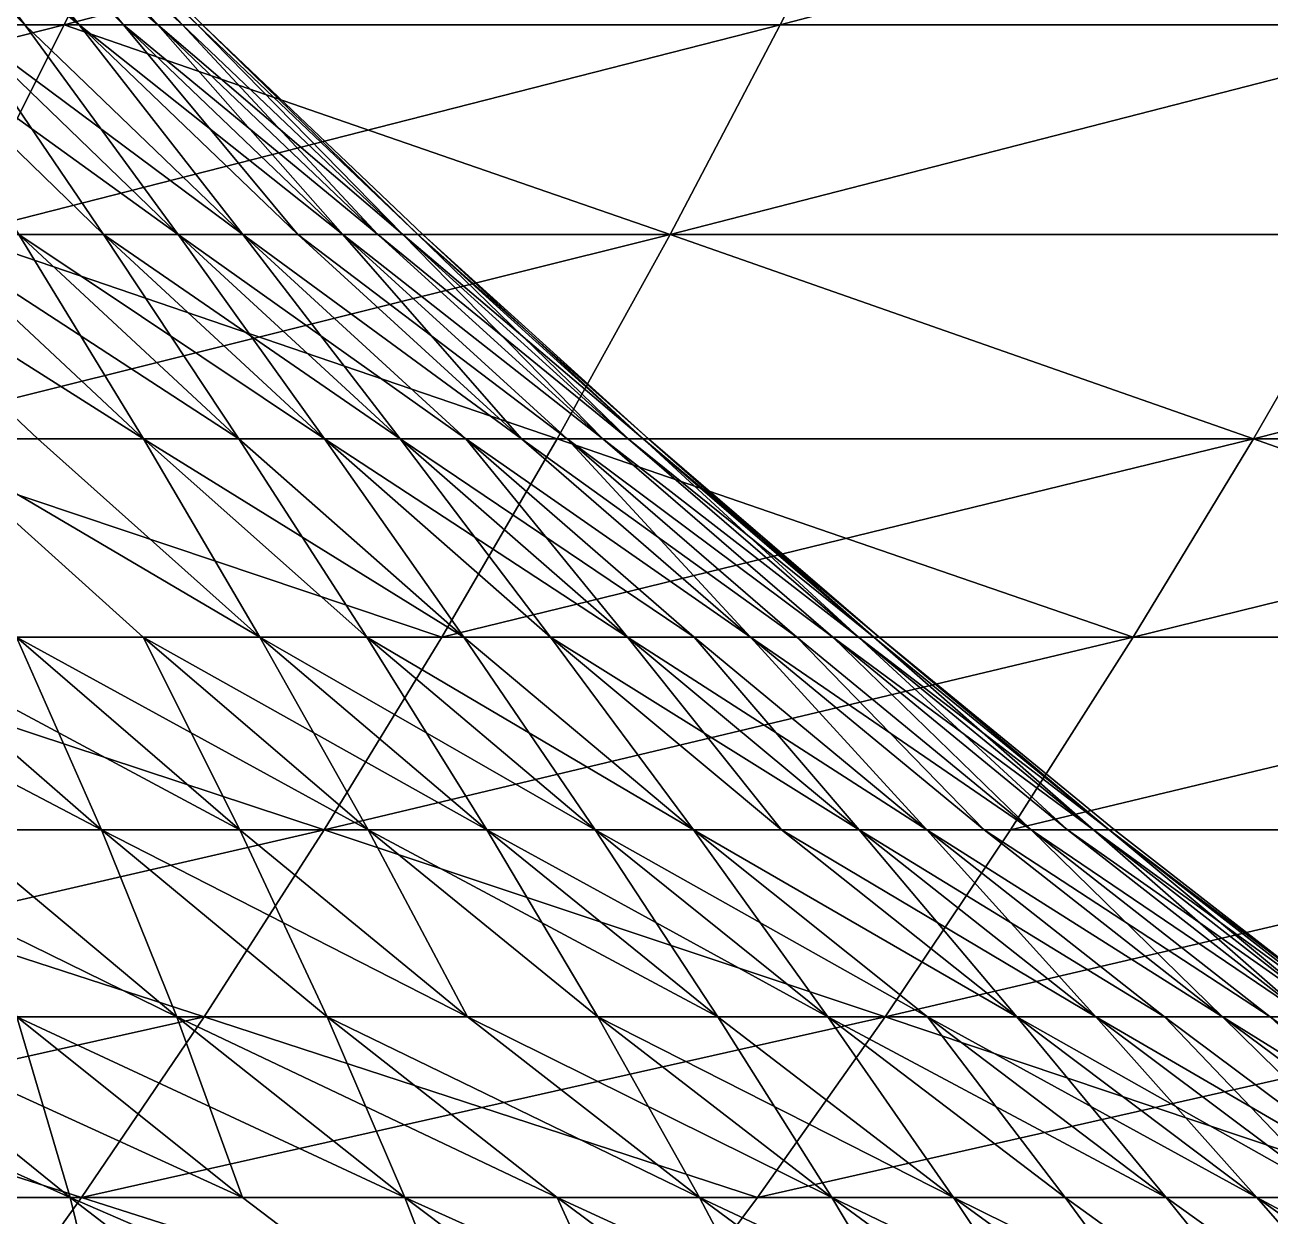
# Model space of a CAD drawing. Header units: millimetres. Extents: x -3250 to 6200, y -3250 to 3250.
# Drawn here: x 4829.8 to 4911.4, y -650.8 to -572.7 of the extents above; entities that cross this region are included whole.
import ezdxf

# ---------------------------------------------------------------- set-up
doc = ezdxf.new("R2010")
doc.units = ezdxf.units.MM
doc.header["$MEASUREMENT"] = 0
doc.layers.add('MESH_3D', color=2, linetype='CONTINUOUS')

msp = doc.modelspace()

# ---------------------------------------------------------------- linework, layer by layer
at = {"layer": 'MESH_3D'}
for points in [[(4839.099, -558.589, 25808.106), (4791.206, -558.589, 25833.419), (4784.772, -572.693, 25820.868)], [(4839.099, -558.589, 25808.106), (4784.772, -572.693, 25820.868), (4832.354, -572.693, 25795.72)], [(4829.779, -572.693, 2644.786), (4819.334, -558.589, 2672.261), (4815.832, -558.589, 2646.888)], [(4825.589, -572.693, 2619.161), (4829.779, -572.693, 2644.786), (4815.832, -558.589, 2646.888)], [(4833.328, -572.693, 24029.493), (4829.779, -572.693, 24055.214), (4815.832, -558.589, 24053.112)], [(4833.328, -572.693, 24029.493), (4815.832, -558.589, 24053.112), (4819.334, -558.589, 24027.739)], [(4833.328, -572.693, 2670.507), (4822.202, -558.589, 2697.713), (4819.334, -558.589, 2672.261)], [(4829.779, -572.693, 2644.786), (4833.328, -572.693, 2670.507), (4819.334, -558.589, 2672.261)], [(4822.202, -558.589, 24002.287), (4833.328, -572.693, 24029.493), (4819.334, -558.589, 24027.739)], [(4836.236, -572.693, 2696.309), (4824.434, -558.589, 2723.229), (4822.202, -558.589, 2697.713)], [(4833.328, -572.693, 2670.507), (4836.236, -572.693, 2696.309), (4822.202, -558.589, 2697.713)], [(4836.236, -572.693, 24003.691), (4833.328, -572.693, 24029.493), (4822.202, -558.589, 24002.287)], [(4838.499, -572.693, 23977.825), (4836.236, -572.693, 24003.691), (4822.202, -558.589, 24002.287)], [(4838.499, -572.693, 23977.825), (4822.202, -558.589, 24002.287), (4824.434, -558.589, 23976.771)], [(4838.499, -572.693, 2722.175), (4826.029, -558.589, 2748.793), (4824.434, -558.589, 2723.229)], [(4836.236, -572.693, 2696.309), (4838.499, -572.693, 2722.175), (4824.434, -558.589, 2723.229)], [(4840.116, -572.693, 23951.91), (4838.499, -572.693, 23977.825), (4824.434, -558.589, 23976.771)], [(4840.116, -572.693, 23951.91), (4824.434, -558.589, 23976.771), (4826.029, -558.589, 23951.207)], [(4840.116, -572.693, 2748.09), (4826.987, -558.589, 2774.389), (4826.029, -558.589, 2748.793)], [(4838.499, -572.693, 2722.175), (4840.116, -572.693, 2748.09), (4826.029, -558.589, 2748.793)], [(4841.087, -572.693, 23925.963), (4840.116, -572.693, 23951.91), (4826.029, -558.589, 23951.207)], [(4841.087, -572.693, 23925.963), (4826.029, -558.589, 23951.207), (4826.987, -558.589, 23925.611)], [(4841.087, -572.693, 2774.037), (4827.307, -558.589, 2800), (4826.987, -558.589, 2774.389)], [(4840.116, -572.693, 2748.09), (4841.087, -572.693, 2774.037), (4826.987, -558.589, 2774.389)], [(4841.087, -572.693, 23925.963), (4826.987, -558.589, 23925.611), (4827.307, -558.589, 23900)], [(4841.087, -572.693, 2774.037), (4841.411, -572.693, 2800), (4827.307, -558.589, 2800)], [(4841.411, -572.693, 23900), (4827.307, -558.589, 23900), (4827.307, -558.589, 2800)], [(4841.411, -572.693, 23900), (4827.307, -558.589, 2800), (4841.411, -572.693, 2800)], [(4841.087, -572.693, 23925.963), (4827.307, -558.589, 23900), (4841.411, -572.693, 23900)], [(4886.347, -558.589, 25781.608), (4839.099, -558.589, 25808.106), (4832.354, -572.693, 25795.72)], [(4886.347, -558.589, 25781.608), (4832.354, -572.693, 25795.72), (4879.295, -572.693, 25769.393)], [(4932.919, -558.589, 25753.94), (4886.347, -558.589, 25781.608), (4879.295, -572.693, 25769.393)], [(4932.919, -558.589, 25753.94), (4879.295, -572.693, 25769.393), (4925.565, -572.693, 25741.905)], [(4832.354, -572.693, 25795.72), (4784.772, -572.693, 25820.868), (4778.179, -586.441, 25808.008)], [(4832.354, -572.693, 25795.72), (4778.179, -586.441, 25808.008), (4825.443, -586.441, 25783.028)], [(4784.772, -572.693, 879.132), (4832.354, -572.693, 904.28), (4825.443, -586.441, 916.972)], [(4834.927, -586.441, 2590.785), (4825.589, -572.693, 2619.161), (4820.762, -572.693, 2593.649)], [(4829.389, -586.441, 2565.049), (4834.927, -586.441, 2590.785), (4820.762, -572.693, 2593.649)], [(4834.927, -586.441, 24109.215), (4829.389, -586.441, 24134.951), (4820.762, -572.693, 24106.351)], [(4839.821, -586.441, 24083.348), (4834.927, -586.441, 24109.215), (4820.762, -572.693, 24106.351)], [(4839.821, -586.441, 24083.348), (4820.762, -572.693, 24106.351), (4825.589, -572.693, 24080.839)], [(4832.354, -572.693, 904.28), (4872.069, -586.441, 943.122), (4825.443, -586.441, 916.972)], [(4879.295, -572.693, 25769.393), (4825.443, -586.441, 25783.028), (4872.069, -586.441, 25756.878)], [(4879.295, -572.693, 25769.393), (4832.354, -572.693, 25795.72), (4825.443, -586.441, 25783.028)], [(4839.821, -586.441, 2616.652), (4829.779, -572.693, 2644.786), (4825.589, -572.693, 2619.161)], [(4834.927, -586.441, 2590.785), (4839.821, -586.441, 2616.652), (4825.589, -572.693, 2619.161)], [(4844.069, -586.441, 24057.368), (4839.821, -586.441, 24083.348), (4825.589, -572.693, 24080.839)], [(4844.069, -586.441, 24057.368), (4825.589, -572.693, 24080.839), (4829.779, -572.693, 24055.214)], [(4844.069, -586.441, 2642.632), (4833.328, -572.693, 2670.507), (4829.779, -572.693, 2644.786)], [(4839.821, -586.441, 2616.652), (4844.069, -586.441, 2642.632), (4829.779, -572.693, 2644.786)], [(4833.328, -572.693, 24029.493), (4844.069, -586.441, 24057.368), (4829.779, -572.693, 24055.214)], [(4832.354, -572.693, 904.28), (4879.295, -572.693, 930.607), (4872.069, -586.441, 943.122)], [(4847.667, -586.441, 2668.71), (4836.236, -572.693, 2696.309), (4833.328, -572.693, 2670.507)], [(4844.069, -586.441, 2642.632), (4847.667, -586.441, 2668.71), (4833.328, -572.693, 2670.507)], [(4847.667, -586.441, 24031.29), (4844.069, -586.441, 24057.368), (4833.328, -572.693, 24029.493)], [(4850.615, -586.441, 24005.13), (4833.328, -572.693, 24029.493), (4836.236, -572.693, 24003.691)], [(4850.615, -586.441, 24005.13), (4847.667, -586.441, 24031.29), (4833.328, -572.693, 24029.493)], [(4850.615, -586.441, 2694.87), (4838.499, -572.693, 2722.175), (4836.236, -572.693, 2696.309)], [(4847.667, -586.441, 2668.71), (4850.615, -586.441, 2694.87), (4836.236, -572.693, 2696.309)], [(4852.909, -586.441, 23978.905), (4850.615, -586.441, 24005.13), (4836.236, -572.693, 24003.691)], [(4852.909, -586.441, 23978.905), (4836.236, -572.693, 24003.691), (4838.499, -572.693, 23977.825)], [(4852.909, -586.441, 2721.095), (4840.116, -572.693, 2748.09), (4838.499, -572.693, 2722.175)], [(4850.615, -586.441, 2694.87), (4852.909, -586.441, 2721.095), (4838.499, -572.693, 2722.175)], [(4854.549, -586.441, 23952.63), (4852.909, -586.441, 23978.905), (4838.499, -572.693, 23977.825)], [(4854.549, -586.441, 23952.63), (4838.499, -572.693, 23977.825), (4840.116, -572.693, 23951.91)], [(4854.549, -586.441, 2747.37), (4841.087, -572.693, 2774.037), (4840.116, -572.693, 2748.09)], [(4852.909, -586.441, 2721.095), (4854.549, -586.441, 2747.37), (4840.116, -572.693, 2748.09)], [(4841.087, -572.693, 23925.963), (4854.549, -586.441, 23952.63), (4840.116, -572.693, 23951.91)], [(4855.534, -586.441, 2773.677), (4841.411, -572.693, 2800), (4841.087, -572.693, 2774.037)], [(4854.549, -586.441, 2747.37), (4855.534, -586.441, 2773.677), (4841.087, -572.693, 2774.037)], [(4855.534, -586.441, 23926.323), (4841.087, -572.693, 23925.963), (4841.411, -572.693, 23900)], [(4855.534, -586.441, 23926.323), (4854.549, -586.441, 23952.63), (4841.087, -572.693, 23925.963)], [(4855.534, -586.441, 2773.677), (4855.862, -586.441, 2800), (4841.411, -572.693, 2800)], [(4855.862, -586.441, 23900), (4841.411, -572.693, 23900), (4841.411, -572.693, 2800)], [(4855.862, -586.441, 23900), (4841.411, -572.693, 2800), (4855.862, -586.441, 2800)], [(4855.534, -586.441, 23926.323), (4841.411, -572.693, 23900), (4855.862, -586.441, 23900)], [(4872.069, -586.441, 943.122), (4925.565, -572.693, 958.095), (4918.029, -586.441, 970.426)], [(4879.295, -572.693, 930.607), (4925.565, -572.693, 958.095), (4872.069, -586.441, 943.122)], [(4925.565, -572.693, 25741.905), (4879.295, -572.693, 25769.393), (4872.069, -586.441, 25756.878)], [(4925.565, -572.693, 25741.905), (4872.069, -586.441, 25756.878), (4918.029, -586.441, 25729.574)], [(4816.398, -586.441, 2514.03), (4837.544, -599.825, 2535.809), (4823.212, -586.441, 2539.458)], [(4830.635, -599.825, 2510.024), (4837.544, -599.825, 2535.809), (4816.398, -586.441, 2514.03)], [(4823.085, -599.825, 2484.42), (4830.635, -599.825, 2510.024), (4816.398, -586.441, 2514.03)], [(4830.635, -599.825, 24189.976), (4823.085, -599.825, 24215.58), (4816.398, -586.441, 24185.97)], [(4837.544, -599.825, 24164.191), (4816.398, -586.441, 24185.97), (4823.212, -586.441, 24160.542)], [(4837.544, -599.825, 24164.191), (4830.635, -599.825, 24189.976), (4816.398, -586.441, 24185.97)], [(4825.443, -586.441, 916.972), (4864.674, -599.825, 955.93), (4818.369, -599.825, 929.96)], [(4872.069, -586.441, 25756.878), (4825.443, -586.441, 25783.028), (4818.369, -599.825, 25770.04)], [(4872.069, -586.441, 25756.878), (4818.369, -599.825, 25770.04), (4864.674, -599.825, 25744.07)], [(4837.544, -599.825, 2535.809), (4829.389, -586.441, 2565.049), (4823.212, -586.441, 2539.458)], [(4843.808, -599.825, 24138.242), (4837.544, -599.825, 24164.191), (4823.212, -586.441, 24160.542)], [(4843.808, -599.825, 24138.242), (4823.212, -586.441, 24160.542), (4829.389, -586.441, 24134.951)], [(4825.443, -586.441, 916.972), (4872.069, -586.441, 943.122), (4864.674, -599.825, 955.93)], [(4843.808, -599.825, 2561.758), (4834.927, -586.441, 2590.785), (4829.389, -586.441, 2565.049)], [(4837.544, -599.825, 2535.809), (4843.808, -599.825, 2561.758), (4829.389, -586.441, 2565.049)], [(4849.423, -599.825, 24112.145), (4843.808, -599.825, 24138.242), (4829.389, -586.441, 24134.951)], [(4849.423, -599.825, 24112.145), (4829.389, -586.441, 24134.951), (4834.927, -586.441, 24109.215)], [(4849.423, -599.825, 2587.855), (4839.821, -586.441, 2616.652), (4834.927, -586.441, 2590.785)], [(4843.808, -599.825, 2561.758), (4849.423, -599.825, 2587.855), (4834.927, -586.441, 2590.785)], [(4854.386, -599.825, 24085.917), (4849.423, -599.825, 24112.145), (4834.927, -586.441, 24109.215)], [(4854.386, -599.825, 24085.917), (4834.927, -586.441, 24109.215), (4839.821, -586.441, 24083.348)], [(4854.386, -599.825, 2614.083), (4844.069, -586.441, 2642.632), (4839.821, -586.441, 2616.652)], [(4849.423, -599.825, 2587.855), (4854.386, -599.825, 2614.083), (4839.821, -586.441, 2616.652)], [(4858.693, -599.825, 24059.572), (4839.821, -586.441, 24083.348), (4844.069, -586.441, 24057.368)], [(4858.693, -599.825, 24059.572), (4854.386, -599.825, 24085.917), (4839.821, -586.441, 24083.348)], [(4844.069, -586.441, 2642.632), (4862.342, -599.825, 2666.871), (4847.667, -586.441, 2668.71)], [(4858.693, -599.825, 2640.428), (4862.342, -599.825, 2666.871), (4844.069, -586.441, 2642.632)], [(4854.386, -599.825, 2614.083), (4858.693, -599.825, 2640.428), (4844.069, -586.441, 2642.632)], [(4862.342, -599.825, 24033.129), (4844.069, -586.441, 24057.368), (4847.667, -586.441, 24031.29)], [(4862.342, -599.825, 24033.129), (4858.693, -599.825, 24059.572), (4844.069, -586.441, 24057.368)], [(4862.342, -599.825, 2666.871), (4850.615, -586.441, 2694.87), (4847.667, -586.441, 2668.71)], [(4865.331, -599.825, 24006.602), (4862.342, -599.825, 24033.129), (4847.667, -586.441, 24031.29)], [(4865.331, -599.825, 24006.602), (4847.667, -586.441, 24031.29), (4850.615, -586.441, 24005.13)], [(4850.615, -586.441, 2694.87), (4867.658, -599.825, 2719.99), (4852.909, -586.441, 2721.095)], [(4865.331, -599.825, 2693.398), (4867.658, -599.825, 2719.99), (4850.615, -586.441, 2694.87)], [(4862.342, -599.825, 2666.871), (4865.331, -599.825, 2693.398), (4850.615, -586.441, 2694.87)], [(4867.658, -599.825, 23980.01), (4850.615, -586.441, 24005.13), (4852.909, -586.441, 23978.905)], [(4867.658, -599.825, 23980.01), (4865.331, -599.825, 24006.602), (4850.615, -586.441, 24005.13)], [(4867.658, -599.825, 2719.99), (4854.549, -586.441, 2747.37), (4852.909, -586.441, 2721.095)], [(4869.32, -599.825, 23953.368), (4867.658, -599.825, 23980.01), (4852.909, -586.441, 23978.905)], [(4869.32, -599.825, 23953.368), (4852.909, -586.441, 23978.905), (4854.549, -586.441, 23952.63)], [(4869.32, -599.825, 2746.632), (4855.534, -586.441, 2773.677), (4854.549, -586.441, 2747.37)], [(4867.658, -599.825, 2719.99), (4869.32, -599.825, 2746.632), (4854.549, -586.441, 2747.37)], [(4870.319, -599.825, 23926.692), (4869.32, -599.825, 23953.368), (4854.549, -586.441, 23952.63)], [(4870.319, -599.825, 23926.692), (4854.549, -586.441, 23952.63), (4855.534, -586.441, 23926.323)], [(4855.534, -586.441, 2773.677), (4870.651, -599.825, 2800), (4855.862, -586.441, 2800)], [(4870.319, -599.825, 2773.308), (4870.651, -599.825, 2800), (4855.534, -586.441, 2773.677)], [(4869.32, -599.825, 2746.632), (4870.319, -599.825, 2773.308), (4855.534, -586.441, 2773.677)], [(4870.319, -599.825, 23926.692), (4855.534, -586.441, 23926.323), (4855.862, -586.441, 23900)], [(4870.651, -599.825, 23900), (4855.862, -586.441, 23900), (4855.862, -586.441, 2800)], [(4870.651, -599.825, 23900), (4855.862, -586.441, 2800), (4870.651, -599.825, 2800)], [(4870.319, -599.825, 23926.692), (4855.862, -586.441, 23900), (4870.651, -599.825, 23900)], [(4872.069, -586.441, 943.122), (4910.317, -599.825, 983.046), (4864.674, -599.825, 955.93)], [(4910.317, -599.825, 25716.954), (4872.069, -586.441, 25756.878), (4864.674, -599.825, 25744.07)], [(4872.069, -586.441, 943.122), (4918.029, -586.441, 970.426), (4910.317, -599.825, 983.046)], [(4918.029, -586.441, 25729.574), (4872.069, -586.441, 25756.878), (4910.317, -599.825, 25716.954)], [(4918.029, -586.441, 970.426), (4955.27, -599.825, 1011.292), (4910.317, -599.825, 983.046)], [(4963.294, -586.441, 25701.132), (4918.029, -586.441, 25729.574), (4910.317, -599.825, 25716.954)], [(4963.294, -586.441, 25701.132), (4910.317, -599.825, 25716.954), (4955.27, -599.825, 25688.708)], [(4818.369, -599.825, 929.96), (4857.115, -612.836, 969.023), (4811.139, -612.836, 943.238)], [(4857.115, -612.836, 25730.977), (4818.369, -599.825, 25770.04), (4811.139, -612.836, 25756.762)], [(4818.369, -599.825, 929.96), (4864.674, -599.825, 955.93), (4857.115, -612.836, 969.023)], [(4864.674, -599.825, 25744.07), (4818.369, -599.825, 25770.04), (4857.115, -612.836, 25730.977)], [(4823.085, -599.825, 2484.42), (4845.188, -612.836, 2505.93), (4830.635, -599.825, 2510.024)], [(4837.532, -612.836, 2479.964), (4845.188, -612.836, 2505.93), (4823.085, -599.825, 2484.42)], [(4829.231, -612.836, 2454.197), (4837.532, -612.836, 2479.964), (4823.085, -599.825, 2484.42)], [(4837.532, -612.836, 24220.036), (4829.231, -612.836, 24245.803), (4823.085, -599.825, 24215.58)], [(4845.188, -612.836, 24194.07), (4837.532, -612.836, 24220.036), (4823.085, -599.825, 24215.58)], [(4845.188, -612.836, 24194.07), (4823.085, -599.825, 24215.58), (4830.635, -599.825, 24189.976)], [(4845.188, -612.836, 2505.93), (4837.544, -599.825, 2535.809), (4830.635, -599.825, 2510.024)], [(4837.544, -599.825, 24164.191), (4845.188, -612.836, 24194.07), (4830.635, -599.825, 24189.976)], [(4852.195, -612.836, 2532.078), (4843.808, -599.825, 2561.758), (4837.544, -599.825, 2535.809)], [(4845.188, -612.836, 2505.93), (4852.195, -612.836, 2532.078), (4837.544, -599.825, 2535.809)], [(4852.195, -612.836, 24167.922), (4845.188, -612.836, 24194.07), (4837.544, -599.825, 24164.191)], [(4858.547, -612.836, 24141.607), (4837.544, -599.825, 24164.191), (4843.808, -599.825, 24138.242)], [(4858.547, -612.836, 24141.607), (4852.195, -612.836, 24167.922), (4837.544, -599.825, 24164.191)], [(4858.547, -612.836, 2558.393), (4849.423, -599.825, 2587.855), (4843.808, -599.825, 2561.758)], [(4852.195, -612.836, 2532.078), (4858.547, -612.836, 2558.393), (4843.808, -599.825, 2561.758)], [(4849.423, -599.825, 24112.145), (4858.547, -612.836, 24141.607), (4843.808, -599.825, 24138.242)], [(4849.423, -599.825, 2587.855), (4869.275, -612.836, 2611.458), (4854.386, -599.825, 2614.083)], [(4864.242, -612.836, 2584.859), (4869.275, -612.836, 2611.458), (4849.423, -599.825, 2587.855)], [(4858.547, -612.836, 2558.393), (4864.242, -612.836, 2584.859), (4849.423, -599.825, 2587.855)], [(4864.242, -612.836, 24115.141), (4858.547, -612.836, 24141.607), (4849.423, -599.825, 24112.145)], [(4854.386, -599.825, 24085.917), (4864.242, -612.836, 24115.141), (4849.423, -599.825, 24112.145)], [(4869.275, -612.836, 2611.458), (4858.693, -599.825, 2640.428), (4854.386, -599.825, 2614.083)], [(4869.275, -612.836, 24088.542), (4864.242, -612.836, 24115.141), (4854.386, -599.825, 24085.917)], [(4873.643, -612.836, 24061.826), (4854.386, -599.825, 24085.917), (4858.693, -599.825, 24059.572)], [(4873.643, -612.836, 24061.826), (4869.275, -612.836, 24088.542), (4854.386, -599.825, 24085.917)], [(4864.674, -599.825, 955.93), (4902.434, -612.836, 995.947), (4857.115, -612.836, 969.023)], [(4910.317, -599.825, 25716.954), (4864.674, -599.825, 25744.07), (4857.115, -612.836, 25730.977)], [(4910.317, -599.825, 25716.954), (4857.115, -612.836, 25730.977), (4902.434, -612.836, 25704.053)], [(4858.693, -599.825, 2640.428), (4877.343, -612.836, 2664.991), (4862.342, -599.825, 2666.871)], [(4873.643, -612.836, 2638.174), (4877.343, -612.836, 2664.991), (4858.693, -599.825, 2640.428)], [(4869.275, -612.836, 2611.458), (4873.643, -612.836, 2638.174), (4858.693, -599.825, 2640.428)], [(4877.343, -612.836, 24035.009), (4873.643, -612.836, 24061.826), (4858.693, -599.825, 24059.572)], [(4877.343, -612.836, 24035.009), (4858.693, -599.825, 24059.572), (4862.342, -599.825, 24033.129)], [(4877.343, -612.836, 2664.991), (4865.331, -599.825, 2693.398), (4862.342, -599.825, 2666.871)], [(4880.374, -612.836, 24008.108), (4877.343, -612.836, 24035.009), (4862.342, -599.825, 24033.129)], [(4880.374, -612.836, 24008.108), (4862.342, -599.825, 24033.129), (4865.331, -599.825, 24006.602)], [(4864.674, -599.825, 955.93), (4910.317, -599.825, 983.046), (4902.434, -612.836, 995.947)], [(4865.331, -599.825, 2693.398), (4882.734, -612.836, 2718.86), (4867.658, -599.825, 2719.99)], [(4880.374, -612.836, 2691.892), (4882.734, -612.836, 2718.86), (4865.331, -599.825, 2693.398)], [(4877.343, -612.836, 2664.991), (4880.374, -612.836, 2691.892), (4865.331, -599.825, 2693.398)], [(4882.734, -612.836, 23981.14), (4865.331, -599.825, 24006.602), (4867.658, -599.825, 23980.01)], [(4882.734, -612.836, 23981.14), (4880.374, -612.836, 24008.108), (4865.331, -599.825, 24006.602)], [(4867.658, -599.825, 2719.99), (4884.42, -612.836, 2745.879), (4869.32, -599.825, 2746.632)], [(4882.734, -612.836, 2718.86), (4884.42, -612.836, 2745.879), (4867.658, -599.825, 2719.99)], [(4884.42, -612.836, 23954.121), (4867.658, -599.825, 23980.01), (4869.32, -599.825, 23953.368)], [(4884.42, -612.836, 23954.121), (4882.734, -612.836, 23981.14), (4867.658, -599.825, 23980.01)], [(4884.42, -612.836, 2745.879), (4870.319, -599.825, 2773.308), (4869.32, -599.825, 2746.632)], [(4885.432, -612.836, 23927.069), (4884.42, -612.836, 23954.121), (4869.32, -599.825, 23953.368)], [(4885.432, -612.836, 23927.069), (4869.32, -599.825, 23953.368), (4870.319, -599.825, 23926.692)], [(4870.319, -599.825, 2773.308), (4885.77, -612.836, 2800), (4870.651, -599.825, 2800)], [(4885.432, -612.836, 2772.931), (4885.77, -612.836, 2800), (4870.319, -599.825, 2773.308)], [(4884.42, -612.836, 2745.879), (4885.432, -612.836, 2772.931), (4870.319, -599.825, 2773.308)], [(4885.432, -612.836, 23927.069), (4870.319, -599.825, 23926.692), (4870.651, -599.825, 23900)], [(4885.77, -612.836, 23900), (4870.651, -599.825, 23900), (4870.651, -599.825, 2800)], [(4885.77, -612.836, 23900), (4870.651, -599.825, 2800), (4885.77, -612.836, 2800)], [(4885.432, -612.836, 23927.069), (4870.651, -599.825, 23900), (4885.77, -612.836, 23900)], [(4910.317, -599.825, 983.046), (4947.068, -612.836, 1023.992), (4902.434, -612.836, 995.947)], [(4955.27, -599.825, 25688.708), (4910.317, -599.825, 25716.954), (4902.434, -612.836, 25704.053)], [(4955.27, -599.825, 25688.708), (4902.434, -612.836, 25704.053), (4947.068, -612.836, 25676.008)], [(4910.317, -599.825, 983.046), (4955.27, -599.825, 1011.292), (4947.068, -612.836, 1023.992)], [(4811.139, -612.836, 943.238), (4849.396, -625.465, 982.393), (4803.756, -625.465, 956.796)], [(4849.396, -625.465, 25717.607), (4811.139, -612.836, 25756.762), (4803.756, -625.465, 25743.204)], [(4834.797, -625.465, 24276.635), (4810.715, -612.836, 24296.676), (4820.29, -612.836, 24271.355)], [(4834.797, -625.465, 24276.635), (4825.086, -625.465, 24302.317), (4810.715, -612.836, 24296.676)], [(4811.139, -612.836, 943.238), (4857.115, -612.836, 969.023), (4849.396, -625.465, 982.393)], [(4857.115, -612.836, 25730.977), (4811.139, -612.836, 25756.762), (4849.396, -625.465, 25717.607)], [(4834.797, -625.465, 2423.365), (4829.231, -612.836, 2454.197), (4820.29, -612.836, 2428.645)], [(4825.086, -625.465, 2397.683), (4834.797, -625.465, 2423.365), (4820.29, -612.836, 2428.645)], [(4843.865, -625.465, 24250.72), (4820.29, -612.836, 24271.355), (4829.231, -612.836, 24245.803)], [(4843.865, -625.465, 24250.72), (4834.797, -625.465, 24276.635), (4820.29, -612.836, 24271.355)], [(4843.865, -625.465, 2449.28), (4837.532, -612.836, 2479.964), (4829.231, -612.836, 2454.197)], [(4834.797, -625.465, 2423.365), (4843.865, -625.465, 2449.28), (4829.231, -612.836, 2454.197)], [(4852.285, -625.465, 24224.587), (4829.231, -612.836, 24245.803), (4837.532, -612.836, 24220.036)], [(4852.285, -625.465, 24224.587), (4843.865, -625.465, 24250.72), (4829.231, -612.836, 24245.803)], [(4852.285, -625.465, 2475.413), (4845.188, -612.836, 2505.93), (4837.532, -612.836, 2479.964)], [(4843.865, -625.465, 2449.28), (4852.285, -625.465, 2475.413), (4837.532, -612.836, 2479.964)], [(4860.05, -625.465, 24198.252), (4837.532, -612.836, 24220.036), (4845.188, -612.836, 24194.07)], [(4860.05, -625.465, 24198.252), (4852.285, -625.465, 24224.587), (4837.532, -612.836, 24220.036)], [(4860.05, -625.465, 2501.748), (4852.195, -612.836, 2532.078), (4845.188, -612.836, 2505.93)], [(4852.285, -625.465, 2475.413), (4860.05, -625.465, 2501.748), (4845.188, -612.836, 2505.93)], [(4867.156, -625.465, 24171.731), (4860.05, -625.465, 24198.252), (4845.188, -612.836, 24194.07)], [(4867.156, -625.465, 24171.731), (4845.188, -612.836, 24194.07), (4852.195, -612.836, 24167.922)], [(4849.396, -625.465, 982.393), (4902.434, -612.836, 995.947), (4894.384, -625.465, 1009.12)], [(4857.115, -612.836, 969.023), (4902.434, -612.836, 995.947), (4849.396, -625.465, 982.393)], [(4902.434, -612.836, 25704.053), (4849.396, -625.465, 25717.607), (4894.384, -625.465, 25690.88)], [(4902.434, -612.836, 25704.053), (4857.115, -612.836, 25730.977), (4849.396, -625.465, 25717.607)], [(4867.156, -625.465, 2528.269), (4858.547, -612.836, 2558.393), (4852.195, -612.836, 2532.078)], [(4860.05, -625.465, 2501.748), (4867.156, -625.465, 2528.269), (4852.195, -612.836, 2532.078)], [(4873.599, -625.465, 24145.042), (4867.156, -625.465, 24171.731), (4852.195, -612.836, 24167.922)], [(4873.599, -625.465, 24145.042), (4852.195, -612.836, 24167.922), (4858.547, -612.836, 24141.607)], [(4873.599, -625.465, 2554.958), (4864.242, -612.836, 2584.859), (4858.547, -612.836, 2558.393)], [(4867.156, -625.465, 2528.269), (4873.599, -625.465, 2554.958), (4858.547, -612.836, 2558.393)], [(4864.242, -612.836, 24115.141), (4873.599, -625.465, 24145.042), (4858.547, -612.836, 24141.607)], [(4879.374, -625.465, 2581.8), (4869.275, -612.836, 2611.458), (4864.242, -612.836, 2584.859)], [(4873.599, -625.465, 2554.958), (4879.374, -625.465, 2581.8), (4864.242, -612.836, 2584.859)], [(4879.374, -625.465, 24118.2), (4873.599, -625.465, 24145.042), (4864.242, -612.836, 24115.141)], [(4884.478, -625.465, 24091.223), (4879.374, -625.465, 24118.2), (4864.242, -612.836, 24115.141)], [(4884.478, -625.465, 24091.223), (4864.242, -612.836, 24115.141), (4869.275, -612.836, 24088.542)], [(4884.478, -625.465, 2608.777), (4873.643, -612.836, 2638.174), (4869.275, -612.836, 2611.458)], [(4879.374, -625.465, 2581.8), (4884.478, -625.465, 2608.777), (4869.275, -612.836, 2611.458)], [(4888.909, -625.465, 24064.127), (4884.478, -625.465, 24091.223), (4869.275, -612.836, 24088.542)], [(4888.909, -625.465, 24064.127), (4869.275, -612.836, 24088.542), (4873.643, -612.836, 24061.826)], [(4888.909, -625.465, 2635.873), (4877.343, -612.836, 2664.991), (4873.643, -612.836, 2638.174)], [(4884.478, -625.465, 2608.777), (4888.909, -625.465, 2635.873), (4873.643, -612.836, 2638.174)], [(4877.343, -612.836, 24035.009), (4888.909, -625.465, 24064.127), (4873.643, -612.836, 24061.826)], [(4892.662, -625.465, 2663.072), (4880.374, -612.836, 2691.892), (4877.343, -612.836, 2664.991)], [(4888.909, -625.465, 2635.873), (4892.662, -625.465, 2663.072), (4877.343, -612.836, 2664.991)], [(4892.662, -625.465, 24036.928), (4888.909, -625.465, 24064.127), (4877.343, -612.836, 24035.009)], [(4895.736, -625.465, 24009.645), (4877.343, -612.836, 24035.009), (4880.374, -612.836, 24008.108)], [(4895.736, -625.465, 24009.645), (4892.662, -625.465, 24036.928), (4877.343, -612.836, 24035.009)], [(4895.736, -625.465, 2690.355), (4882.734, -612.836, 2718.86), (4880.374, -612.836, 2691.892)], [(4892.662, -625.465, 2663.072), (4895.736, -625.465, 2690.355), (4880.374, -612.836, 2691.892)], [(4882.734, -612.836, 23981.14), (4895.736, -625.465, 24009.645), (4880.374, -612.836, 24008.108)], [(4898.129, -625.465, 2717.707), (4884.42, -612.836, 2745.879), (4882.734, -612.836, 2718.86)], [(4895.736, -625.465, 2690.355), (4898.129, -625.465, 2717.707), (4882.734, -612.836, 2718.86)], [(4898.129, -625.465, 23982.293), (4895.736, -625.465, 24009.645), (4882.734, -612.836, 23981.14)], [(4899.839, -625.465, 23954.891), (4882.734, -612.836, 23981.14), (4884.42, -612.836, 23954.121)], [(4899.839, -625.465, 23954.891), (4898.129, -625.465, 23982.293), (4882.734, -612.836, 23981.14)], [(4899.839, -625.465, 2745.109), (4885.432, -612.836, 2772.931), (4884.42, -612.836, 2745.879)], [(4898.129, -625.465, 2717.707), (4899.839, -625.465, 2745.109), (4884.42, -612.836, 2745.879)], [(4900.866, -625.465, 23927.454), (4899.839, -625.465, 23954.891), (4884.42, -612.836, 23954.121)], [(4900.866, -625.465, 23927.454), (4884.42, -612.836, 23954.121), (4885.432, -612.836, 23927.069)], [(4900.866, -625.465, 2772.546), (4885.77, -612.836, 2800), (4885.432, -612.836, 2772.931)], [(4899.839, -625.465, 2745.109), (4900.866, -625.465, 2772.546), (4885.432, -612.836, 2772.931)], [(4900.866, -625.465, 23927.454), (4885.432, -612.836, 23927.069), (4885.77, -612.836, 23900)], [(4900.866, -625.465, 2772.546), (4901.208, -625.465, 2800), (4885.77, -612.836, 2800)], [(4885.77, -612.836, 23900), (4885.77, -612.836, 2800), (4901.208, -625.465, 2800)], [(4901.208, -625.465, 23900), (4885.77, -612.836, 23900), (4901.208, -625.465, 2800)], [(4900.866, -625.465, 23927.454), (4885.77, -612.836, 23900), (4901.208, -625.465, 23900)], [(4894.384, -625.465, 1009.12), (4947.068, -612.836, 1023.992), (4938.692, -625.465, 1036.96)], [(4902.434, -612.836, 995.947), (4947.068, -612.836, 1023.992), (4894.384, -625.465, 1009.12)], [(4947.068, -612.836, 25676.008), (4894.384, -625.465, 25690.88), (4938.692, -625.465, 25663.04)], [(4947.068, -612.836, 25676.008), (4902.434, -612.836, 25704.053), (4894.384, -625.465, 25690.88)], [(4803.756, -625.465, 956.796), (4841.522, -637.706, 996.031), (4796.224, -637.706, 970.626)], [(4849.396, -625.465, 25717.607), (4796.224, -637.706, 25729.374), (4841.522, -637.706, 25703.969)], [(4849.396, -625.465, 25717.607), (4803.756, -625.465, 25743.204), (4796.224, -637.706, 25729.374)], [(4803.756, -625.465, 956.796), (4849.396, -625.465, 982.393), (4841.522, -637.706, 996.031)], [(4839.745, -637.706, 24308.07), (4814.737, -625.465, 24327.748), (4825.086, -625.465, 24302.317)], [(4839.745, -637.706, 24308.07), (4829.249, -637.706, 24333.865), (4814.737, -625.465, 24327.748)], [(4839.745, -637.706, 2391.93), (4834.797, -625.465, 2423.365), (4825.086, -625.465, 2397.683)], [(4829.249, -637.706, 2366.135), (4839.745, -637.706, 2391.93), (4825.086, -625.465, 2397.683)], [(4834.797, -625.465, 24276.635), (4839.745, -637.706, 24308.07), (4825.086, -625.465, 24302.317)], [(4849.596, -637.706, 2417.978), (4843.865, -625.465, 2449.28), (4834.797, -625.465, 2423.365)], [(4839.745, -637.706, 2391.93), (4849.596, -637.706, 2417.978), (4834.797, -625.465, 2423.365)], [(4849.596, -637.706, 24282.022), (4839.745, -637.706, 24308.07), (4834.797, -625.465, 24276.635)], [(4858.794, -637.706, 24255.736), (4849.596, -637.706, 24282.022), (4834.797, -625.465, 24276.635)], [(4858.794, -637.706, 24255.736), (4834.797, -625.465, 24276.635), (4843.865, -625.465, 24250.72)], [(4849.396, -625.465, 982.393), (4886.172, -637.706, 1022.558), (4841.522, -637.706, 996.031)], [(4886.172, -637.706, 25677.442), (4849.396, -625.465, 25717.607), (4841.522, -637.706, 25703.969)], [(4858.794, -637.706, 2444.264), (4852.285, -625.465, 2475.413), (4843.865, -625.465, 2449.28)], [(4849.596, -637.706, 2417.978), (4858.794, -637.706, 2444.264), (4843.865, -625.465, 2449.28)], [(4852.285, -625.465, 24224.587), (4858.794, -637.706, 24255.736), (4843.865, -625.465, 24250.72)], [(4849.396, -625.465, 982.393), (4894.384, -625.465, 1009.12), (4886.172, -637.706, 1022.558)], [(4894.384, -625.465, 25690.88), (4849.396, -625.465, 25717.607), (4886.172, -637.706, 25677.442)], [(4867.333, -637.706, 2470.771), (4860.05, -625.465, 2501.748), (4852.285, -625.465, 2475.413)], [(4858.794, -637.706, 2444.264), (4867.333, -637.706, 2470.771), (4852.285, -625.465, 2475.413)], [(4867.333, -637.706, 24229.229), (4858.794, -637.706, 24255.736), (4852.285, -625.465, 24224.587)], [(4875.209, -637.706, 24202.517), (4867.333, -637.706, 24229.229), (4852.285, -625.465, 24224.587)], [(4875.209, -637.706, 24202.517), (4852.285, -625.465, 24224.587), (4860.05, -625.465, 24198.252)], [(4860.05, -625.465, 2501.748), (4882.417, -637.706, 2524.383), (4867.156, -625.465, 2528.269)], [(4875.209, -637.706, 2497.483), (4882.417, -637.706, 2524.383), (4860.05, -625.465, 2501.748)], [(4867.333, -637.706, 2470.771), (4875.209, -637.706, 2497.483), (4860.05, -625.465, 2501.748)], [(4867.156, -625.465, 24171.731), (4875.209, -637.706, 24202.517), (4860.05, -625.465, 24198.252)], [(4882.417, -637.706, 2524.383), (4873.599, -625.465, 2554.958), (4867.156, -625.465, 2528.269)], [(4882.417, -637.706, 24175.617), (4875.209, -637.706, 24202.517), (4867.156, -625.465, 24171.731)], [(4888.952, -637.706, 24148.546), (4867.156, -625.465, 24171.731), (4873.599, -625.465, 24145.042)], [(4888.952, -637.706, 24148.546), (4882.417, -637.706, 24175.617), (4867.156, -625.465, 24171.731)], [(4873.599, -625.465, 2554.958), (4894.81, -637.706, 2578.679), (4879.374, -625.465, 2581.8)], [(4888.952, -637.706, 2551.454), (4894.81, -637.706, 2578.679), (4873.599, -625.465, 2554.958)], [(4882.417, -637.706, 2524.383), (4888.952, -637.706, 2551.454), (4873.599, -625.465, 2554.958)], [(4894.81, -637.706, 24121.321), (4888.952, -637.706, 24148.546), (4873.599, -625.465, 24145.042)], [(4894.81, -637.706, 24121.321), (4873.599, -625.465, 24145.042), (4879.374, -625.465, 24118.2)], [(4879.374, -625.465, 2581.8), (4899.987, -637.706, 2606.043), (4884.478, -625.465, 2608.777)], [(4894.81, -637.706, 2578.679), (4899.987, -637.706, 2606.043), (4879.374, -625.465, 2581.8)], [(4884.478, -625.465, 24091.223), (4894.81, -637.706, 24121.321), (4879.374, -625.465, 24118.2)], [(4899.987, -637.706, 2606.043), (4888.909, -625.465, 2635.873), (4884.478, -625.465, 2608.777)], [(4899.987, -637.706, 24093.957), (4894.81, -637.706, 24121.321), (4884.478, -625.465, 24091.223)], [(4904.481, -637.706, 24066.474), (4884.478, -625.465, 24091.223), (4888.909, -625.465, 24064.127)], [(4904.481, -637.706, 24066.474), (4899.987, -637.706, 24093.957), (4884.478, -625.465, 24091.223)], [(4886.172, -637.706, 1022.558), (4938.692, -625.465, 1036.96), (4930.147, -637.706, 1050.189)], [(4894.384, -625.465, 1009.12), (4938.692, -625.465, 1036.96), (4886.172, -637.706, 1022.558)], [(4938.692, -625.465, 25663.04), (4894.384, -625.465, 25690.88), (4886.172, -637.706, 25677.442)], [(4938.692, -625.465, 25663.04), (4886.172, -637.706, 25677.442), (4930.147, -637.706, 25649.811)], [(4888.909, -625.465, 2635.873), (4908.288, -637.706, 2661.113), (4892.662, -625.465, 2663.072)], [(4904.481, -637.706, 2633.526), (4908.288, -637.706, 2661.113), (4888.909, -625.465, 2635.873)], [(4899.987, -637.706, 2606.043), (4904.481, -637.706, 2633.526), (4888.909, -625.465, 2635.873)], [(4908.288, -637.706, 24038.887), (4904.481, -637.706, 24066.474), (4888.909, -625.465, 24064.127)], [(4908.288, -637.706, 24038.887), (4888.909, -625.465, 24064.127), (4892.662, -625.465, 24036.928)], [(4908.288, -637.706, 2661.113), (4895.736, -625.465, 2690.355), (4892.662, -625.465, 2663.072)], [(4911.406, -637.706, 24011.213), (4908.288, -637.706, 24038.887), (4892.662, -625.465, 24036.928)], [(4911.406, -637.706, 24011.213), (4892.662, -625.465, 24036.928), (4895.736, -625.465, 24009.645)], [(4895.736, -625.465, 2690.355), (4913.833, -637.706, 2716.53), (4898.129, -625.465, 2717.707)], [(4911.406, -637.706, 2688.787), (4913.833, -637.706, 2716.53), (4895.736, -625.465, 2690.355)], [(4908.288, -637.706, 2661.113), (4911.406, -637.706, 2688.787), (4895.736, -625.465, 2690.355)], [(4913.833, -637.706, 23983.47), (4911.406, -637.706, 24011.213), (4895.736, -625.465, 24009.645)], [(4913.833, -637.706, 23983.47), (4895.736, -625.465, 24009.645), (4898.129, -625.465, 23982.293)], [(4913.833, -637.706, 2716.53), (4899.839, -625.465, 2745.109), (4898.129, -625.465, 2717.707)], [(4915.568, -637.706, 23955.676), (4913.833, -637.706, 23983.47), (4898.129, -625.465, 23982.293)], [(4915.568, -637.706, 23955.676), (4898.129, -625.465, 23982.293), (4899.839, -625.465, 23954.891)], [(4915.568, -637.706, 2744.324), (4900.866, -625.465, 2772.546), (4899.839, -625.465, 2745.109)], [(4913.833, -637.706, 2716.53), (4915.568, -637.706, 2744.324), (4899.839, -625.465, 2745.109)], [(4916.609, -637.706, 23927.846), (4915.568, -637.706, 23955.676), (4899.839, -625.465, 23954.891)], [(4916.609, -637.706, 23927.846), (4899.839, -625.465, 23954.891), (4900.866, -625.465, 23927.454)], [(4900.866, -625.465, 2772.546), (4916.956, -637.706, 2800), (4901.208, -625.465, 2800)], [(4916.609, -637.706, 2772.154), (4916.956, -637.706, 2800), (4900.866, -625.465, 2772.546)], [(4915.568, -637.706, 2744.324), (4916.609, -637.706, 2772.154), (4900.866, -625.465, 2772.546)], [(4900.866, -625.465, 23927.454), (4901.208, -625.465, 23900), (4916.956, -637.706, 23900)], [(4916.609, -637.706, 23927.846), (4900.866, -625.465, 23927.454), (4916.956, -637.706, 23900)], [(4916.956, -637.706, 23900), (4901.208, -625.465, 23900), (4901.208, -625.465, 2800)], [(4916.956, -637.706, 23900), (4901.208, -625.465, 2800), (4916.956, -637.706, 2800)], [(4796.224, -637.706, 970.626), (4833.497, -649.55, 1009.93), (4788.549, -649.55, 984.72)], [(4841.522, -637.706, 25703.969), (4796.224, -637.706, 25729.374), (4788.549, -649.55, 25715.28)], [(4841.522, -637.706, 25703.969), (4788.549, -649.55, 25715.28), (4833.497, -649.55, 25690.07)], [(4796.224, -637.706, 970.626), (4841.522, -637.706, 996.031), (4833.497, -649.55, 1009.93)], [(4832.741, -649.55, 24365.99), (4820.802, -649.55, 24391.592), (4806.343, -637.706, 24384.629)], [(4832.741, -649.55, 24365.99), (4806.343, -637.706, 24384.629), (4818.112, -637.706, 24359.39)], [(4832.741, -649.55, 2334.01), (4829.249, -637.706, 2366.135), (4818.112, -637.706, 2340.61)], [(4820.802, -649.55, 2308.408), (4832.741, -649.55, 2334.01), (4818.112, -637.706, 2340.61)], [(4844.037, -649.55, 24340.099), (4818.112, -637.706, 24359.39), (4829.249, -637.706, 24333.865)], [(4844.037, -649.55, 24340.099), (4832.741, -649.55, 24365.99), (4818.112, -637.706, 24359.39)], [(4844.037, -649.55, 2359.901), (4839.745, -637.706, 2391.93), (4829.249, -637.706, 2366.135)], [(4832.741, -649.55, 2334.01), (4844.037, -649.55, 2359.901), (4829.249, -637.706, 2366.135)], [(4854.685, -649.55, 24313.933), (4844.037, -649.55, 24340.099), (4829.249, -637.706, 24333.865)], [(4854.685, -649.55, 24313.933), (4829.249, -637.706, 24333.865), (4839.745, -637.706, 24308.07)], [(4841.522, -637.706, 996.031), (4877.804, -649.55, 1036.252), (4833.497, -649.55, 1009.93)], [(4886.172, -637.706, 25677.442), (4841.522, -637.706, 25703.969), (4833.497, -649.55, 25690.07)], [(4886.172, -637.706, 25677.442), (4833.497, -649.55, 25690.07), (4877.804, -649.55, 25663.748)], [(4854.685, -649.55, 2386.067), (4849.596, -637.706, 2417.978), (4839.745, -637.706, 2391.93)], [(4844.037, -649.55, 2359.901), (4854.685, -649.55, 2386.067), (4839.745, -637.706, 2391.93)], [(4864.676, -649.55, 24287.511), (4854.685, -649.55, 24313.933), (4839.745, -637.706, 24308.07)], [(4864.676, -649.55, 24287.511), (4839.745, -637.706, 24308.07), (4849.596, -637.706, 24282.022)], [(4841.522, -637.706, 996.031), (4886.172, -637.706, 1022.558), (4877.804, -649.55, 1036.252)], [(4849.596, -637.706, 2417.978), (4874.006, -649.55, 2439.153), (4858.794, -637.706, 2444.264)], [(4864.676, -649.55, 2412.489), (4874.006, -649.55, 2439.153), (4849.596, -637.706, 2417.978)], [(4854.685, -649.55, 2386.067), (4864.676, -649.55, 2412.489), (4849.596, -637.706, 2417.978)], [(4874.006, -649.55, 24260.847), (4864.676, -649.55, 24287.511), (4849.596, -637.706, 24282.022)], [(4874.006, -649.55, 24260.847), (4849.596, -637.706, 24282.022), (4858.794, -637.706, 24255.736)], [(4874.006, -649.55, 2439.153), (4867.333, -637.706, 2470.771), (4858.794, -637.706, 2444.264)], [(4882.669, -649.55, 24233.959), (4874.006, -649.55, 24260.847), (4858.794, -637.706, 24255.736)], [(4882.669, -649.55, 24233.959), (4858.794, -637.706, 24255.736), (4867.333, -637.706, 24229.229)], [(4882.669, -649.55, 2466.041), (4875.209, -637.706, 2497.483), (4867.333, -637.706, 2470.771)], [(4874.006, -649.55, 2439.153), (4882.669, -649.55, 2466.041), (4867.333, -637.706, 2470.771)], [(4890.658, -649.55, 24206.864), (4867.333, -637.706, 24229.229), (4875.209, -637.706, 24202.517)], [(4890.658, -649.55, 24206.864), (4882.669, -649.55, 24233.959), (4867.333, -637.706, 24229.229)], [(4890.658, -649.55, 2493.136), (4882.417, -637.706, 2524.383), (4875.209, -637.706, 2497.483)], [(4882.669, -649.55, 2466.041), (4890.658, -649.55, 2493.136), (4875.209, -637.706, 2497.483)], [(4882.417, -637.706, 24175.617), (4890.658, -649.55, 24206.864), (4875.209, -637.706, 24202.517)], [(4886.172, -637.706, 1022.558), (4921.44, -649.55, 1063.671), (4877.804, -649.55, 1036.252)], [(4930.147, -637.706, 25649.811), (4886.172, -637.706, 25677.442), (4877.804, -649.55, 25663.748)], [(4930.147, -637.706, 25649.811), (4877.804, -649.55, 25663.748), (4921.44, -649.55, 25636.329)], [(4897.969, -649.55, 2520.423), (4888.952, -637.706, 2551.454), (4882.417, -637.706, 2524.383)], [(4890.658, -649.55, 2493.136), (4897.969, -649.55, 2520.423), (4882.417, -637.706, 2524.383)], [(4897.969, -649.55, 24179.577), (4890.658, -649.55, 24206.864), (4882.417, -637.706, 24175.617)], [(4904.598, -649.55, 24152.117), (4897.969, -649.55, 24179.577), (4882.417, -637.706, 24175.617)], [(4904.598, -649.55, 24152.117), (4882.417, -637.706, 24175.617), (4888.952, -637.706, 24148.546)], [(4886.172, -637.706, 1022.558), (4930.147, -637.706, 1050.189), (4921.44, -649.55, 1063.671)], [(4904.598, -649.55, 2547.883), (4894.81, -637.706, 2578.679), (4888.952, -637.706, 2551.454)], [(4897.969, -649.55, 2520.423), (4904.598, -649.55, 2547.883), (4888.952, -637.706, 2551.454)], [(4910.54, -649.55, 24124.501), (4904.598, -649.55, 24152.117), (4888.952, -637.706, 24148.546)], [(4910.54, -649.55, 24124.501), (4888.952, -637.706, 24148.546), (4894.81, -637.706, 24121.321)], [(4910.54, -649.55, 2575.499), (4899.987, -637.706, 2606.043), (4894.81, -637.706, 2578.679)], [(4904.598, -649.55, 2547.883), (4910.54, -649.55, 2575.499), (4894.81, -637.706, 2578.679)], [(4915.792, -649.55, 24096.744), (4910.54, -649.55, 24124.501), (4894.81, -637.706, 24121.321)], [(4915.792, -649.55, 24096.744), (4894.81, -637.706, 24121.321), (4899.987, -637.706, 24093.957)], [(4915.792, -649.55, 2603.256), (4904.481, -637.706, 2633.526), (4899.987, -637.706, 2606.043)], [(4910.54, -649.55, 2575.499), (4915.792, -649.55, 2603.256), (4899.987, -637.706, 2606.043)], [(4920.35, -649.55, 24068.866), (4899.987, -637.706, 24093.957), (4904.481, -637.706, 24066.474)], [(4920.35, -649.55, 24068.866), (4915.792, -649.55, 24096.744), (4899.987, -637.706, 24093.957)], [(4920.35, -649.55, 2631.134), (4908.288, -637.706, 2661.113), (4904.481, -637.706, 2633.526)], [(4915.792, -649.55, 2603.256), (4920.35, -649.55, 2631.134), (4904.481, -637.706, 2633.526)], [(4908.288, -637.706, 24038.887), (4920.35, -649.55, 24068.866), (4904.481, -637.706, 24066.474)], [(4924.212, -649.55, 2659.118), (4911.406, -637.706, 2688.787), (4908.288, -637.706, 2661.113)], [(4920.35, -649.55, 2631.134), (4924.212, -649.55, 2659.118), (4908.288, -637.706, 2661.113)], [(4924.212, -649.55, 24040.882), (4920.35, -649.55, 24068.866), (4908.288, -637.706, 24038.887)], [(4927.375, -649.55, 24012.811), (4924.212, -649.55, 24040.882), (4908.288, -637.706, 24038.887)], [(4927.375, -649.55, 24012.811), (4908.288, -637.706, 24038.887), (4911.406, -637.706, 24011.213)], [(4913.833, -637.706, 23983.47), (4927.375, -649.55, 24012.811), (4911.406, -637.706, 24011.213)], [(4788.549, -649.55, 984.72), (4833.497, -649.55, 1009.93), (4825.328, -660.991, 1024.08)], [(4833.497, -649.55, 25690.07), (4788.549, -649.55, 25715.28), (4825.328, -660.991, 25675.92)], [(4808.229, -649.55, 2283.111), (4835.523, -660.991, 2301.318), (4820.802, -649.55, 2308.408)], [(4822.769, -660.991, 2275.657), (4835.523, -660.991, 2301.318), (4808.229, -649.55, 2283.111)], [(4835.523, -660.991, 24398.682), (4822.769, -660.991, 24424.343), (4808.229, -649.55, 24416.889)], [(4835.523, -660.991, 24398.682), (4808.229, -649.55, 24416.889), (4820.802, -649.55, 24391.592)], [(4835.523, -660.991, 2301.318), (4832.741, -649.55, 2334.01), (4820.802, -649.55, 2308.408)], [(4847.634, -660.991, 24372.71), (4820.802, -649.55, 24391.592), (4832.741, -649.55, 24365.99)], [(4847.634, -660.991, 24372.71), (4835.523, -660.991, 24398.682), (4820.802, -649.55, 24391.592)], [(4833.497, -649.55, 1009.93), (4869.284, -660.991, 1050.194), (4825.328, -660.991, 1024.08)], [(4869.284, -660.991, 25649.806), (4833.497, -649.55, 25690.07), (4825.328, -660.991, 25675.92)], [(4832.741, -649.55, 2334.01), (4859.093, -660.991, 2353.555), (4844.037, -649.55, 2359.901)], [(4847.634, -660.991, 2327.29), (4859.093, -660.991, 2353.555), (4832.741, -649.55, 2334.01)], [(4835.523, -660.991, 2301.318), (4847.634, -660.991, 2327.29), (4832.741, -649.55, 2334.01)], [(4859.093, -660.991, 24346.445), (4847.634, -660.991, 24372.71), (4832.741, -649.55, 24365.99)], [(4859.093, -660.991, 24346.445), (4832.741, -649.55, 24365.99), (4844.037, -649.55, 24340.099)], [(4833.497, -649.55, 1009.93), (4877.804, -649.55, 1036.252), (4869.284, -660.991, 1050.194)], [(4877.804, -649.55, 25663.748), (4833.497, -649.55, 25690.07), (4869.284, -660.991, 25649.806)], [(4859.093, -660.991, 2353.555), (4854.685, -649.55, 2386.067), (4844.037, -649.55, 2359.901)], [(4854.685, -649.55, 24313.933), (4859.093, -660.991, 24346.445), (4844.037, -649.55, 24340.099)], [(4869.894, -660.991, 2380.098), (4864.676, -649.55, 2412.489), (4854.685, -649.55, 2386.067)], [(4859.093, -660.991, 2353.555), (4869.894, -660.991, 2380.098), (4854.685, -649.55, 2386.067)], [(4869.894, -660.991, 24319.902), (4859.093, -660.991, 24346.445), (4854.685, -649.55, 24313.933)], [(4880.03, -660.991, 24293.099), (4869.894, -660.991, 24319.902), (4854.685, -649.55, 24313.933)], [(4880.03, -660.991, 24293.099), (4854.685, -649.55, 24313.933), (4864.676, -649.55, 24287.511)], [(4864.676, -649.55, 2412.489), (4889.495, -660.991, 2433.949), (4874.006, -649.55, 2439.153)], [(4880.03, -660.991, 2406.901), (4889.495, -660.991, 2433.949), (4864.676, -649.55, 2412.489)], [(4869.894, -660.991, 2380.098), (4880.03, -660.991, 2406.901), (4864.676, -649.55, 2412.489)], [(4874.006, -649.55, 24260.847), (4880.03, -660.991, 24293.099), (4864.676, -649.55, 24287.511)], [(4869.284, -660.991, 1050.194), (4921.44, -649.55, 1063.671), (4912.576, -660.991, 1077.396)], [(4877.804, -649.55, 1036.252), (4921.44, -649.55, 1063.671), (4869.284, -660.991, 1050.194)], [(4921.44, -649.55, 25636.329), (4877.804, -649.55, 25663.748), (4869.284, -660.991, 25649.806)], [(4921.44, -649.55, 25636.329), (4869.284, -660.991, 25649.806), (4912.576, -660.991, 25622.604)], [(4889.495, -660.991, 2433.949), (4882.669, -649.55, 2466.041), (4874.006, -649.55, 2439.153)], [(4889.495, -660.991, 24266.051), (4880.03, -660.991, 24293.099), (4874.006, -649.55, 24260.847)], [(4898.282, -660.991, 24238.775), (4889.495, -660.991, 24266.051), (4874.006, -649.55, 24260.847)], [(4898.282, -660.991, 24238.775), (4874.006, -649.55, 24260.847), (4882.669, -649.55, 24233.959)], [(4882.669, -649.55, 2466.041), (4906.386, -660.991, 2488.711), (4890.658, -649.55, 2493.136)], [(4898.282, -660.991, 2461.225), (4906.386, -660.991, 2488.711), (4882.669, -649.55, 2466.041)], [(4889.495, -660.991, 2433.949), (4898.282, -660.991, 2461.225), (4882.669, -649.55, 2466.041)], [(4890.658, -649.55, 24206.864), (4898.282, -660.991, 24238.775), (4882.669, -649.55, 24233.959)], [(4906.386, -660.991, 2488.711), (4897.969, -649.55, 2520.423), (4890.658, -649.55, 2493.136)], [(4906.386, -660.991, 24211.289), (4898.282, -660.991, 24238.775), (4890.658, -649.55, 24206.864)], [(4913.803, -660.991, 24183.609), (4890.658, -649.55, 24206.864), (4897.969, -649.55, 24179.577)], [(4913.803, -660.991, 24183.609), (4906.386, -660.991, 24211.289), (4890.658, -649.55, 24206.864)], [(4913.803, -660.991, 2516.391), (4904.598, -649.55, 2547.883), (4897.969, -649.55, 2520.423)], [(4906.386, -660.991, 2488.711), (4913.803, -660.991, 2516.391), (4897.969, -649.55, 2520.423)], [(4904.598, -649.55, 24152.117), (4913.803, -660.991, 24183.609), (4897.969, -649.55, 24179.577)], [(4920.528, -660.991, 2544.247), (4910.54, -649.55, 2575.499), (4904.598, -649.55, 2547.883)], [(4913.803, -660.991, 2516.391), (4920.528, -660.991, 2544.247), (4904.598, -649.55, 2547.883)], [(4920.528, -660.991, 24155.753), (4913.803, -660.991, 24183.609), (4904.598, -649.55, 24152.117)], [(4910.54, -649.55, 24124.501), (4920.528, -660.991, 24155.753), (4904.598, -649.55, 24152.117)], [(4910.54, -649.55, 2575.499), (4931.883, -660.991, 2600.419), (4915.792, -649.55, 2603.256)], [(4926.555, -660.991, 2572.262), (4931.883, -660.991, 2600.419), (4910.54, -649.55, 2575.499)], [(4920.528, -660.991, 2544.247), (4926.555, -660.991, 2572.262), (4910.54, -649.55, 2575.499)], [(4926.555, -660.991, 24127.738), (4920.528, -660.991, 24155.753), (4910.54, -649.55, 24124.501)], [(4931.883, -660.991, 24099.581), (4926.555, -660.991, 24127.738), (4910.54, -649.55, 24124.501)], [(4931.883, -660.991, 24099.581), (4910.54, -649.55, 24124.501), (4915.792, -649.55, 24096.744)]]:
    msp.add_3dface(points, dxfattribs=at)

doc.saveas('drawing.dxf')
